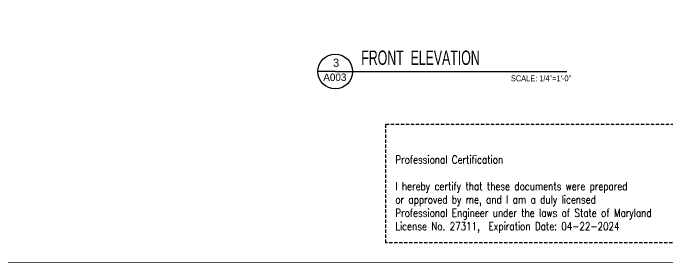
# Model space of a CAD drawing. Header units: inches. Extents: x -1842 to 12195, y -2228 to 2193.
# Drawn here: x 6454 to 7043, y 368 to 593 of the extents above; entities that cross this region are included whole.
import ezdxf

# ---------------------------------------------------------------- set-up
doc = ezdxf.new("R2010")
doc.units = ezdxf.units.IN
doc.header["$LTSCALE"] = 6
doc.header["$MEASUREMENT"] = 0
doc.linetypes.add('DASHED', pattern=[0.75, 0.5, -0.25])
doc.layers.add('Title Block', color=7, linetype='Continuous')
doc.styles.add('ARCH', font='romans.shx', dxfattribs={"width": 0.75, "height": 8})
doc.styles.add('HS-DESIGN-TTLB', font='GOTHIC.TTF')
doc.styles.add('TAGS', font='romans', dxfattribs={"width": 0.8})

msp = doc.modelspace()

# ---------------------------------------------------------------- linework, layer by layer
for q in [(6728.093459, 540.2110005), (6728.093459, 540.2110005), (6951.920014, 540.2110005), (6951.920014, 540.2110005)]:
    msp.add_line((6743.7238475, 540.2110005), q)
msp.add_lwpolyline([(5705.046575, 1494.6223555, 0.5, 0.5, 0), (7200.1058097, 1494.6223555, 0, 0, 0), (7200.1058097, 368.173134, 0.5, 0.5, 0), (5705.046575, 368.173134, 0.5, 0.5, 0)], format="xyseb")
msp.add_circle((6743.7238475, 540.2110005), 15.6303885)
msp.add_circle((6743.7238475, 540.2110005), 15.6303885)
at = {"layer": 'Title Block', "color": 253, "linetype": 'DASHED', "elevation": -143.9991213}
msp.add_lwpolyline([(6789.240747, 492.793213), (7186.740747, 492.793213), (7186.740747, 385.931963), (6789.240747, 385.931963)], close=True, dxfattribs=at)

# ---------------------------------------------------------------- texts
at = {"attachment_point": 1}
for s, insert, char_height, width, style in [('{\\fArial Narrow|b0|i0|c0|p34;FRONT  ELEVATION}', (6767.1222564, 559.0746299), 12.9024, 259.624719313, 'ARCH'), ('A003', (6732.9904422, 538.3557539), 6.636168, 136.759967371, 'HS-DESIGN-TTLB')]:
    msp.add_mtext(s, dxfattribs=dict(at, insert=insert, char_height=char_height, width=width, style=style))
at = {"layer": 'Title Block', "attachment_point": 1, "style": 'HS-DESIGN-TTLB'}
for s, insert, char_height, width in [('3', (6741.7244453, 551.8514425), 7.37352, 151.955519302), ('{\\fArial Narrow|b0|i0|c0|p34;SCALE: 1/4"=1\'-0"}', (6901.7759441, 536.7154508), 5.3089344, 109.407973897)]:
    msp.add_mtext(s, dxfattribs=dict(at, insert=insert, char_height=char_height, width=width))
at = {"layer": 'Title Block', "insert": (6797.740747, 464.531963, -143.9991213), "char_height": 7.2, "attachment_point": 1, "style": 'TAGS'}
msp.add_mtext_dynamic_manual_height_columns('Professional Certification\\P\\PI hereby certify that these documents were prepared\\Por approved by me, and I am a duly licensed\\PProfessional Engineer under the laws of State of Maryland\\PLicense No. 27311,  Expiration Date: 04-22-2024', width=727.308226295, gutter_width=30, heights=[0], dxfattribs=at)

doc.saveas('drawing.dxf')
